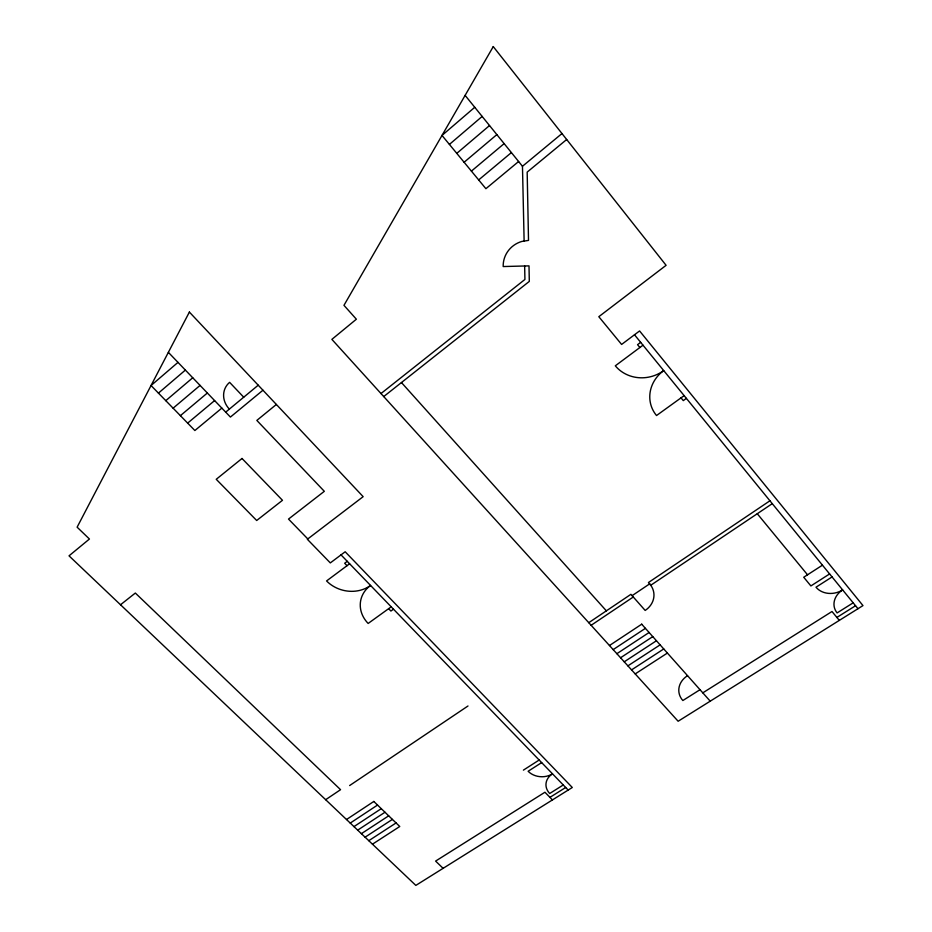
<?xml version="1.0" encoding="UTF-8"?>
<svg xmlns="http://www.w3.org/2000/svg" width="932" height="932" viewBox="0 0 932 932"><rect width="100%" height="100%" fill="white"/><g stroke="black" fill="none" stroke-linecap="round" stroke-linejoin="round"><path stroke-width="1.4" d="M177.977 362.373L151.042 385.522L194.87 430.526L221.839 408.111M474.749 107.285L442.001 135.431L485.898 188.695L518.611 161.516M158.44 393.106L185.375 370.086M449.41 144.425L482.159 116.43M165.791 400.667L192.738 377.763M456.785 153.361L489.521 125.54M173.107 408.181L200.065 385.405M464.113 162.261L496.849 134.604M180.4 415.66L207.358 393.001M471.417 171.115L504.13 143.621M187.647 423.116L214.616 400.574M478.675 179.923L511.388 152.592M225.707 412.142L258.222 385.196M524.122 240.934L522.468 166.28L561.973 133.556M262.952 390.217L230.425 417.07L168.366 352.343M566.679 139.509L527.174 172.117L528.514 240.398L521.78 241.458A25.875 25.269 -9.3 0 0 503.187 266.552L529.003 265.876L529.306 281.406L383.728 396.566M276.361 404.465L256.836 420.414L324.324 491.315L288.512 519.077L307.805 538.929M380.99 393.549L524.926 279.449L524.646 265.993M120.519 604.763L135.338 593.043L340.553 789.684L325.664 799.703M347.263 561.332L344.677 563.254L347.03 565.689M640.668 342.347L637.558 344.665L639.888 347.508M349.617 563.767L326.561 580.939A31.618 27.587 14.6 0 0 370.552 585.447A31.129 26.877 11.1 0 0 368.152 623.45L391.207 606.825M642.987 345.201L615.306 365.822A35.078 32.76 -18 0 0 663.712 370.598A34.682 31.665 -16.9 0 0 656.524 415.532L684.135 395.622M393.49 609.19L390.904 611.043L388.621 608.689M686.383 398.383L683.284 400.609L681.036 397.859M588.756 622.692L630.917 594.325L645.177 610.437A21.855 18.896 -4.5 0 0 649.639 583.875L632.106 595.664M769.937 500.787L648.451 582.523L650.816 585.226L772.267 503.653M349.64 785.548L467.992 705.99M591.133 625.302L633.282 596.993M346.518 819.519L373.814 801.462M609.47 645.527L641.717 624.195M350.246 823.072L377.542 805.062M613.174 649.616L645.41 628.343M353.974 826.614L381.27 808.661M616.868 653.693L649.103 632.49M357.69 830.144L384.986 812.25M620.561 657.759L652.773 636.626M361.395 833.662L388.691 815.826M624.23 661.813L656.443 640.75M365.099 837.181L392.395 819.391M627.9 665.856L660.112 644.862M368.792 840.687L396.077 822.944M631.558 669.887L663.759 648.963M372.462 844.182L399.758 826.498L373.779 801.427M635.205 673.906L667.394 653.052M822.455 565.176L803.722 577.246L810.887 585.937L829.608 573.937M523.4 770.135L539.162 760.023M541.667 762.609L528.129 771.265A17.405 14.213 2.4 0 0 552.49 773.828A17.335 14.027 1.6 0 0 549.705 793.493L563.266 784.977M832.055 576.943L816.001 587.207A19.514 16.403 -14.9 0 0 842.644 589.921A19.444 16.147 -14.7 0 0 837.111 612.918L853.176 602.829M700.014 689.703L682.853 700.526A21.285 17.65 -5.9 0 1 687.536 675.677M702.81 692.837L831.996 611.509L839.313 620.386M549.938 797.373L565.689 787.493M836.878 617.438L855.541 605.73M443.119 868.333L435.605 861.086L544.94 792.235L552.431 799.924M341.03 554.878L568.182 790.068M243.73 397.218L229.621 382.353A20.62 18.5 29.1 0 0 229.365 409.113M401.447 382.539L606.371 610.844M641.682 624.16L710.231 701.179M757.273 513.73L807.531 574.799M634.494 334.774L857.976 608.712M465.115 95.367L522.468 166.28M189.382 312.069L77.123 527.174L89.437 539.022L69.026 555.833L415.835 885.4L572.295 787.493L345.178 551.767L330.312 562.916L307.35 539.279L363.154 496.663L189.382 312.069M493.261 46.6L343.966 305.335L356.373 319.21L331.874 339.376L678.135 721.252L862.974 605.59L639.585 330.953L621.609 344.444L598.81 316.705L666.1 265.317L493.261 46.6M242.017 458.474L216.236 479.304L256.684 520.499L282.478 500.298L242.017 458.474"/></g></svg>
